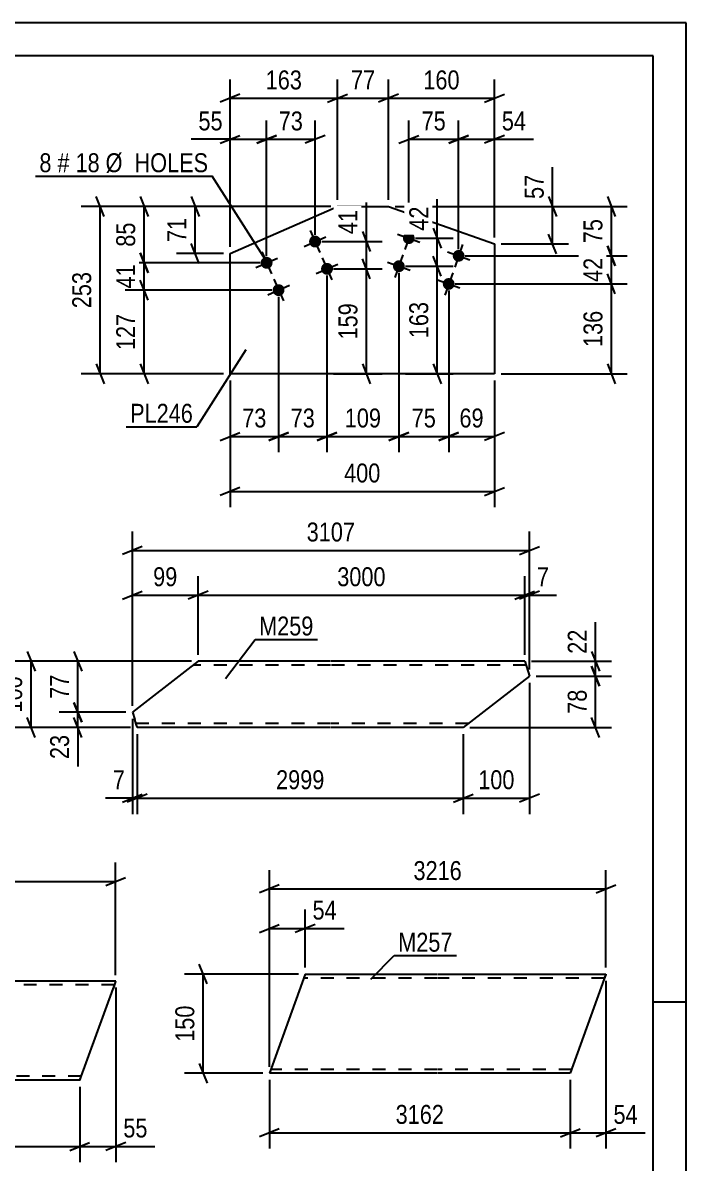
# Model space of a CAD drawing. Header units: millimetres. Extents: x 0 to 420, y 0 to 297.
# Drawn here: x 319.7 to 420, y 124.6 to 297 of the extents above; entities that cross this region are included whole.
import ezdxf

# ---------------------------------------------------------------- set-up
doc = ezdxf.new("R2010")
doc.units = ezdxf.units.MM
doc.linetypes.add('DXK_LINE_DOT2', pattern=[3.9198, 1.9599, -1.9599])
doc.styles.add('Arial Narrow', font='ARIALN.TTF', dxfattribs={"height": 0.2})

# ---------------------------------------------------------------- blocks, each defined once
blk = doc.blocks.new('Unknown-318934331-1115')
at = {"color": 5, "linetype": 'Continuous'}
for p, q in [((420, 297), (0, 297)), ((420, 0), (420, 297)), ((415, 292), (5, 292)), ((415, 5), (415, 292)), ((420, 149), (415, 149))]:
    blk.add_line(p, q, dxfattribs=at)
blk = doc.blocks.new('Part-318934331-14344 - 14343')
at = {"color": 2, "linetype": 'Continuous'}
for p, q in [((288.19, 152.18), (282.73, 137.18)), ((308.19, 152.18), (288.19, 152.18)), ((333.75, 152.18), (308.29, 152.18)), ((333.72, 152.08), (333.32, 150.98)), ((333.75, 152.18), (333.72, 152.08)), ((328.29, 137.18), (333.32, 150.98)), ((308.19, 137.18), (282.73, 137.18)), ((328.29, 137.18), (308.29, 137.18))]:
    blk.add_line(p, q, dxfattribs=at)
at = {"color": 7, "linetype": 'DXK_LINE_DOT2'}
for p, q in [((333.32, 150.98), (333.63, 151.82)), ((308.19, 151.58), (287.98, 151.58)), ((333.53, 151.58), (308.29, 151.58)), ((308.19, 137.78), (282.95, 137.78)), ((328.51, 137.78), (308.29, 137.78)), ((328.33, 137.27), (328.29, 137.18))]:
    blk.add_line(p, q, dxfattribs=at)
blk = doc.blocks.new('Part-318934331-14352 - 14351')
at = {"color": 2, "linetype": 'Continuous'}
for p, q in [((362.37, 153.23), (356.96, 138.23)), ((362.37, 153.23), (382.37, 153.23)), ((382.47, 153.23), (407.87, 153.23)), ((407.61, 152.49), (402.47, 138.23)), ((407.84, 153.14), (407.61, 152.49)), ((407.87, 153.23), (407.84, 153.14)), ((382.37, 138.23), (356.96, 138.23)), ((402.47, 138.23), (382.47, 138.23))]:
    blk.add_line(p, q, dxfattribs=at)
at = {"color": 7, "linetype": 'DXK_LINE_DOT2'}
for p, q in [((382.37, 152.63), (362.15, 152.63)), ((407.66, 152.63), (382.47, 152.63)), ((407.61, 152.49), (407.75, 152.88)), ((407.87, 153.23), (407.87, 153.23)), ((382.37, 138.83), (357.18, 138.83)), ((402.68, 138.83), (382.47, 138.83))]:
    blk.add_line(p, q, dxfattribs=at)
blk = doc.blocks.new('Part-318934331-14360 - 14359')
at = {"color": 2, "linetype": 'Continuous'}
for p, q in [((346.19, 200.5), (344.64, 199.3)), ((366.19, 200.5), (346.19, 200.5)), ((395.58, 200.5), (366.29, 200.5)), ((395.58, 200.5), (396.3, 198.26)), ((344.64, 199.3), (336.25, 192.79)), ((396.3, 198.26), (386.29, 190.5)), ((336.25, 192.79), (336.6, 191.7)), ((336.87, 190.86), (336.6, 191.7)), ((336.95, 190.6), (336.87, 190.86)), ((336.98, 190.5), (336.95, 190.6)), ((366.19, 190.5), (336.98, 190.5)), ((386.29, 190.5), (366.29, 190.5))]:
    blk.add_line(p, q, dxfattribs=at)
at = {"color": 7, "linetype": 'DXK_LINE_DOT2'}
for p, q in [((346.19, 200.5), (345.23, 199.76)), ((366.19, 199.9), (345.42, 199.9)), ((395.77, 199.9), (366.29, 199.9)), ((336.74, 191.24), (336.6, 191.7)), ((336.87, 190.86), (336.77, 191.15)), ((366.19, 191.1), (336.79, 191.1)), ((387.06, 191.1), (366.29, 191.1))]:
    blk.add_line(p, q, dxfattribs=at)
blk = doc.blocks.new('Part-318934331-9545 - 9544')
at = {"color": 2, "linetype": 'Continuous'}
for p, q in [((351.02, 262.12), (367.28, 269.25)), ((367.28, 269.25), (374.98, 269.25)), ((374.98, 269.25), (391, 263.57)), ((351.02, 243.94), (351.02, 262.12)), ((391, 263.57), (391, 243.94)), ((391, 243.94), (351.02, 243.94))]:
    blk.add_line(p, q, dxfattribs=at)
blk = doc.blocks.new('Bolt-318934331-9546 - 9544')
at = {"linetype": 'Continuous'}
for points in [[(378.9, 264.15, -1), (377.2, 264.75, -1)], [(386.44, 261.48, -1), (384.74, 262.08, -1)], [(377.39, 259.91, -1), (375.7, 260.51, -1)], [(384.93, 257.23, -1), (383.24, 257.84, -1)]]:
    blk.add_hatch(color=1, dxfattribs=at).paths.add_polyline_path(points)
at = {"color": 1, "linetype": 'Continuous'}
for p, q in [((378.65, 266.15), (377.45, 262.75)), ((376.35, 265.05), (379.74, 263.85)), ((383.89, 262.38), (387.28, 261.17)), ((386.19, 263.47), (384.99, 260.08)), ((374.85, 260.81), (378.24, 259.61)), ((377.15, 261.91), (375.94, 258.51)), ((384.69, 259.23), (383.48, 255.84)), ((382.39, 258.14), (385.78, 256.93))]:
    blk.add_line(p, q, dxfattribs=at)
blk = doc.blocks.new('Bolt-318934331-9547 - 9544')
at = {"linetype": 'Continuous'}
for points in [[(364.24, 263.11), (364.06, 263.06), (363.87, 263.04), (363.68, 263.06), (363.5, 263.12), (363.34, 263.21), (363.2, 263.34), (363.09, 263.49), (363.02, 263.66), (362.98, 263.85), (362.98, 264.04), (363.02, 264.22), (363.1, 264.39), (363.21, 264.54), (363.35, 264.67), (363.51, 264.76), (363.69, 264.82), (363.88, 264.84), (364.07, 264.82), (364.25, 264.76), (364.41, 264.66), (364.55, 264.54), (364.66, 264.38), (364.73, 264.21), (364.77, 264.03), (364.77, 263.84), (364.73, 263.65), (364.65, 263.48), (364.54, 263.33), (364.4, 263.21)], [(356.91, 259.9), (356.73, 259.84), (356.54, 259.82), (356.36, 259.85), (356.18, 259.9), (356.02, 260), (355.88, 260.13), (355.77, 260.28), (355.69, 260.45), (355.65, 260.64), (355.65, 260.82), (355.69, 261.01), (355.77, 261.18), (355.88, 261.33), (356.02, 261.46), (356.19, 261.55), (356.37, 261.61), (356.55, 261.62), (356.74, 261.6), (356.92, 261.55), (357.08, 261.45), (357.22, 261.32), (357.33, 261.17), (357.41, 261), (357.44, 260.81), (357.44, 260.63), (357.4, 260.44), (357.33, 260.27), (357.21, 260.12), (357.07, 259.99)], [(366.04, 258.99), (365.86, 258.94), (365.68, 258.92), (365.49, 258.94), (365.31, 259), (365.15, 259.09), (365.01, 259.22), (364.9, 259.37), (364.82, 259.54), (364.79, 259.73), (364.79, 259.92), (364.83, 260.1), (364.91, 260.27), (365.02, 260.42), (365.16, 260.55), (365.32, 260.64), (365.5, 260.7), (365.69, 260.72), (365.87, 260.7), (366.05, 260.64), (366.22, 260.54), (366.35, 260.42), (366.46, 260.26), (366.54, 260.09), (366.58, 259.91), (366.58, 259.72), (366.54, 259.53), (366.46, 259.36), (366.35, 259.21), (366.21, 259.09)], [(358.72, 255.78), (358.54, 255.72), (358.35, 255.7), (358.16, 255.72), (357.99, 255.78), (357.82, 255.88), (357.68, 256), (357.57, 256.16), (357.5, 256.33), (357.46, 256.51), (357.46, 256.7), (357.5, 256.89), (357.58, 257.06), (357.69, 257.21), (357.83, 257.33), (357.99, 257.43), (358.17, 257.48), (358.36, 257.5), (358.55, 257.48), (358.73, 257.42), (358.89, 257.33), (359.03, 257.2), (359.14, 257.05), (359.21, 256.88), (359.25, 256.69), (359.25, 256.5), (359.21, 256.32), (359.13, 256.15), (359.02, 256), (358.88, 255.87)]]:
    blk.add_hatch(color=1, dxfattribs=at).paths.add_polyline_path(points)
at = {"color": 1, "linetype": 'Continuous'}
for p, q in [((363.15, 265.59), (364.6, 262.29)), ((362.23, 263.21), (365.52, 264.66)), ((355.83, 262.37), (357.27, 259.08)), ((354.9, 260), (358.2, 261.45)), ((364.03, 259.09), (367.33, 260.54)), ((364.96, 261.46), (366.41, 258.17)), ((356.71, 255.88), (360, 257.33)), ((357.63, 258.25), (359.08, 254.96))]:
    blk.add_line(p, q, dxfattribs=at)
blk = doc.blocks.new('StraightDimension-318934331-15425 - 14343')
at = {"color": 7, "linetype": 'Continuous'}
for p, q in [((333.75, 151.18), (333.75, 124.78)), ((328.29, 136.18), (328.29, 124.78)), ((326.79, 126.58), (329.79, 127.78)), ((335.25, 127.78), (332.25, 126.58)), ((328.29, 127.18), (333.75, 127.18))]:
    blk.add_line(p, q, dxfattribs=at)
at = {"color": 0}
blk.add_wipeout([(339.13, 127.93), (339.13, 132.13), (334.28, 132.13), (334.28, 127.93)], dxfattribs=at)
at = {"color": 7, "linetype": 'Continuous'}
blk.add_line((333.75, 127.18), (339.66, 127.18), dxfattribs=at)
blk.add_line((333.75, 127.18), (339.66, 127.18), dxfattribs=at)
at = {"color": 3, "style": 'Arial Narrow'}
blk.add_text('55', height=2.863, dxfattribs=at).set_placement((334.88, 128.53))
blk = doc.blocks.new('StraightDimension-318934331-15398 - 14343')
at = {"color": 7, "linetype": 'Continuous'}
for p, q in [((282.73, 138.18), (282.73, 170.08)), ((333.72, 153.08), (333.72, 170.08)), ((284.23, 167.83), (281.23, 166.63)), ((282.73, 167.23), (333.72, 167.23)), ((332.22, 166.63), (335.22, 167.83))]:
    blk.add_line(p, q, dxfattribs=at)
at = {"color": 0}
blk.add_wipeout([(312.48, 167.98), (312.48, 172.18), (303.97, 172.18), (303.97, 167.98)], dxfattribs=at)
at = {"color": 3, "style": 'Arial Narrow'}
blk.add_text('3220', height=2.863, dxfattribs=at).set_placement((304.57, 168.58))
blk = doc.blocks.new('StraightDimension-318934331-15426 - 14343')
at = {"color": 7, "linetype": 'Continuous'}
for p, q in [((282.73, 136.18), (282.73, 124.78)), ((328.29, 136.18), (328.29, 124.78)), ((284.23, 127.78), (281.23, 126.58)), ((326.79, 126.58), (329.79, 127.78)), ((282.73, 127.18), (328.29, 127.18))]:
    blk.add_line(p, q, dxfattribs=at)
at = {"color": 0}
blk.add_wipeout([(309.77, 127.93), (309.77, 132.13), (301.26, 132.13), (301.26, 127.93)], dxfattribs=at)
at = {"color": 3, "style": 'Arial Narrow'}
blk.add_text('3166', height=2.863, dxfattribs=at).set_placement((301.86, 128.53))
blk = doc.blocks.new('StraightDimension-318934331-15556 - 14351')
at = {"color": 7, "linetype": 'Continuous'}
for p, q in [((347.56, 151.73), (346.36, 154.73)), ((361.37, 153.23), (344.11, 153.23)), ((346.96, 138.23), (346.96, 153.23)), ((346.36, 139.73), (347.56, 136.73)), ((355.96, 138.23), (344.11, 138.23))]:
    blk.add_line(p, q, dxfattribs=at)
at = {"color": 0}
blk.add_wipeout([(346.21, 149.08), (342.01, 149.08), (342.01, 142.39), (346.21, 142.39)], dxfattribs=at)
at = {"color": 3, "style": 'Arial Narrow'}
blk.add_text('150', height=2.863, rotation=90.0002, dxfattribs=at).set_placement((345.61, 142.99))
blk = doc.blocks.new('StraightDimension-318934331-15516 - 14351')
at = {"color": 7, "linetype": 'Continuous'}
for p, q in [((356.96, 139.23), (356.96, 168.94)), ((407.87, 154.23), (407.87, 168.94)), ((358.46, 166.69), (355.46, 165.49)), ((356.96, 166.09), (407.87, 166.09)), ((406.37, 165.49), (409.37, 166.69))]:
    blk.add_line(p, q, dxfattribs=at)
at = {"color": 0}
blk.add_wipeout([(386.67, 166.84), (386.67, 171.04), (378.16, 171.04), (378.16, 166.84)], dxfattribs=at)
at = {"color": 3, "style": 'Arial Narrow'}
blk.add_text('3216', height=2.863, dxfattribs=at).set_placement((378.76, 167.44))
blk = doc.blocks.new('StraightDimension-318934331-15527 - 14351')
at = {"color": 7, "linetype": 'Continuous'}
for p, q in [((407.87, 152.23), (407.87, 126.84)), ((402.47, 137.23), (402.47, 126.84)), ((400.97, 128.64), (403.97, 129.84)), ((409.37, 129.84), (406.37, 128.64)), ((402.47, 129.24), (407.87, 129.24))]:
    blk.add_line(p, q, dxfattribs=at)
at = {"color": 0}
blk.add_wipeout([(413.25, 129.99), (413.25, 134.19), (408.4, 134.19), (408.4, 129.99)], dxfattribs=at)
at = {"color": 7, "linetype": 'Continuous'}
blk.add_line((407.87, 129.24), (413.78, 129.24), dxfattribs=at)
blk.add_line((407.87, 129.24), (413.78, 129.24), dxfattribs=at)
at = {"color": 3, "style": 'Arial Narrow'}
blk.add_text('54', height=2.863, dxfattribs=at).set_placement((409, 130.59))
blk = doc.blocks.new('StraightDimension-318934331-15503 - 14351')
at = {"color": 7, "linetype": 'Continuous'}
for p, q in [((356.96, 139.23), (356.96, 162.97)), ((362.37, 154.23), (362.37, 162.97)), ((355.46, 159.52), (358.46, 160.72)), ((363.87, 160.72), (360.87, 159.52)), ((356.96, 160.12), (362.37, 160.12))]:
    blk.add_line(p, q, dxfattribs=at)
at = {"color": 0}
blk.add_wipeout([(367.75, 160.87), (367.75, 165.07), (362.89, 165.07), (362.89, 160.87)], dxfattribs=at)
at = {"color": 7, "linetype": 'Continuous'}
blk.add_line((362.37, 160.12), (368.27, 160.12), dxfattribs=at)
blk.add_line((362.37, 160.12), (368.27, 160.12), dxfattribs=at)
at = {"color": 3, "style": 'Arial Narrow'}
blk.add_text('54', height=2.863, dxfattribs=at).set_placement((363.49, 161.47))
blk = doc.blocks.new('StraightDimension-318934331-15528 - 14351')
at = {"color": 7, "linetype": 'Continuous'}
for p, q in [((356.96, 137.23), (356.96, 126.84)), ((402.47, 137.23), (402.47, 126.84)), ((358.46, 129.84), (355.46, 128.64)), ((400.97, 128.64), (403.97, 129.84)), ((356.96, 129.24), (402.47, 129.24))]:
    blk.add_line(p, q, dxfattribs=at)
at = {"color": 0}
blk.add_wipeout([(383.97, 129.99), (383.97, 134.19), (375.46, 134.19), (375.46, 129.99)], dxfattribs=at)
at = {"color": 3, "style": 'Arial Narrow'}
blk.add_text('3162', height=2.863, dxfattribs=at).set_placement((376.06, 130.59))
blk = doc.blocks.new('StraightDimension-318934331-15211 - 14359')
at = {"color": 7, "linetype": 'Continuous'}
for p, q in [((405.7, 202), (406.9, 199)), ((396.58, 200.5), (408.7, 200.5)), ((406.3, 198.26), (406.3, 200.5)), ((397.3, 198.26), (408.7, 198.26)), ((406.9, 196.76), (405.7, 199.76))]:
    blk.add_line(p, q, dxfattribs=at)
at = {"color": 0}
blk.add_wipeout([(405.55, 205.89), (401.35, 205.89), (401.35, 201.03), (405.55, 201.03)], dxfattribs=at)
at = {"color": 7, "linetype": 'Continuous'}
blk.add_line((406.3, 200.5), (406.3, 206.41), dxfattribs=at)
blk.add_line((406.3, 200.5), (406.3, 206.41), dxfattribs=at)
at = {"color": 3, "style": 'Arial Narrow'}
blk.add_text('22', height=2.863, rotation=90.0002, dxfattribs=at).set_placement((404.95, 201.63))
blk = doc.blocks.new('StraightDimension-318934331-15163 - 14359')
at = {"color": 7, "linetype": 'Continuous'}
for p, q in [((327.42, 194.29), (328.62, 191.29)), ((335.25, 192.79), (325.17, 192.79)), ((328.62, 189), (327.42, 192)), ((328.02, 190.5), (328.02, 192.79)), ((335.98, 190.5), (325.17, 190.5))]:
    blk.add_line(p, q, dxfattribs=at)
at = {"color": 0}
blk.add_wipeout([(327.27, 189.98), (323.07, 189.98), (323.07, 185.12), (327.27, 185.12)], dxfattribs=at)
at = {"color": 7, "linetype": 'Continuous'}
blk.add_line((328.02, 190.5), (328.02, 184.6), dxfattribs=at)
blk.add_line((328.02, 190.5), (328.02, 184.6), dxfattribs=at)
at = {"color": 3, "style": 'Arial Narrow'}
blk.add_text('23', height=2.863, rotation=90.0002, dxfattribs=at).set_placement((326.67, 185.72))
blk = doc.blocks.new('StraightDimension-318934331-15125 - 14359')
at = {"color": 7, "linetype": 'Continuous'}
for p, q in [((320.33, 202), (321.53, 199)), ((345.19, 200.5), (318.08, 200.5)), ((320.93, 190.5), (320.93, 200.5)), ((321.53, 189), (320.33, 192)), ((335.98, 190.5), (318.08, 190.5))]:
    blk.add_line(p, q, dxfattribs=at)
at = {"color": 0}
blk.add_wipeout([(320.18, 198.85), (315.98, 198.85), (315.98, 192.16), (320.18, 192.16)], dxfattribs=at)
at = {"color": 3, "style": 'Arial Narrow'}
blk.add_text('100', height=2.863, rotation=90.0002, dxfattribs=at).set_placement((319.58, 192.76))
blk = doc.blocks.new('StraightDimension-318934331-15162 - 14359')
at = {"color": 7, "linetype": 'Continuous'}
for p, q in [((327.42, 202), (328.62, 199)), ((345.19, 200.5), (325.17, 200.5)), ((328.02, 192.79), (328.02, 200.5)), ((328.62, 191.29), (327.42, 194.29)), ((335.25, 192.79), (325.17, 192.79))]:
    blk.add_line(p, q, dxfattribs=at)
at = {"color": 0}
blk.add_wipeout([(327.27, 199.08), (323.07, 199.08), (323.07, 194.22), (327.27, 194.22)], dxfattribs=at)
at = {"color": 3, "style": 'Arial Narrow'}
blk.add_text('77', height=2.863, rotation=90.0002, dxfattribs=at).set_placement((326.67, 194.82))
blk = doc.blocks.new('StraightDimension-318934331-15212 - 14359')
at = {"color": 7, "linetype": 'Continuous'}
for p, q in [((397.3, 198.26), (408.7, 198.26)), ((405.7, 199.76), (406.9, 196.76)), ((406.3, 190.5), (406.3, 198.26)), ((406.9, 189), (405.7, 192)), ((387.29, 190.5), (408.7, 190.5))]:
    blk.add_line(p, q, dxfattribs=at)
at = {"color": 0}
blk.add_wipeout([(405.55, 196.81), (401.35, 196.81), (401.35, 191.96), (405.55, 191.96)], dxfattribs=at)
at = {"color": 3, "style": 'Arial Narrow'}
blk.add_text('78', height=2.863, rotation=90.0002, dxfattribs=at).set_placement((404.95, 192.56))
blk = doc.blocks.new('StraightDimension-318934331-15256 - 14359')
at = {"color": 7, "linetype": 'Continuous'}
for p, q in [((395.58, 201.5), (395.58, 213.35)), ((396.3, 199.26), (396.3, 213.35)), ((394.08, 209.9), (397.08, 211.1)), ((397.8, 211.1), (394.8, 209.9)), ((395.58, 210.5), (396.3, 210.5))]:
    blk.add_line(p, q, dxfattribs=at)
at = {"color": 0}
blk.add_wipeout([(399.85, 211.25), (399.85, 215.45), (396.82, 215.45), (396.82, 211.25)], dxfattribs=at)
at = {"color": 7, "linetype": 'Continuous'}
blk.add_line((396.3, 210.5), (400.37, 210.5), dxfattribs=at)
blk.add_line((396.3, 210.5), (400.37, 210.5), dxfattribs=at)
at = {"color": 3, "style": 'Arial Narrow'}
blk.add_text('7', height=2.86, dxfattribs=at).set_placement((397.42, 211.85))
blk = doc.blocks.new('StraightDimension-318934331-15257 - 14359')
at = {"color": 7, "linetype": 'Continuous'}
for p, q in [((346.19, 201.5), (346.19, 213.35)), ((395.58, 201.5), (395.58, 213.35)), ((347.69, 211.1), (344.69, 209.9)), ((346.19, 210.5), (395.58, 210.5)), ((394.08, 209.9), (397.08, 211.1))]:
    blk.add_line(p, q, dxfattribs=at)
at = {"color": 0}
blk.add_wipeout([(375.14, 211.25), (375.14, 215.45), (366.63, 215.45), (366.63, 211.25)], dxfattribs=at)
at = {"color": 3, "style": 'Arial Narrow'}
blk.add_text('3000', height=2.863, dxfattribs=at).set_placement((367.23, 211.85))
blk = doc.blocks.new('StraightDimension-318934331-15258 - 14359')
at = {"color": 7, "linetype": 'Continuous'}
for p, q in [((336.25, 193.79), (336.25, 213.35)), ((346.19, 201.5), (346.19, 213.35)), ((334.75, 209.9), (337.75, 211.1)), ((336.25, 210.5), (346.19, 210.5)), ((347.69, 211.1), (344.69, 209.9))]:
    blk.add_line(p, q, dxfattribs=at)
at = {"color": 0}
blk.add_wipeout([(343.65, 211.25), (343.65, 215.45), (338.79, 215.45), (338.79, 211.25)], dxfattribs=at)
at = {"color": 3, "style": 'Arial Narrow'}
blk.add_text('99', height=2.863, dxfattribs=at).set_placement((339.39, 211.85))
blk = doc.blocks.new('StraightDimension-318934331-15319 - 14359')
at = {"color": 7, "linetype": 'Continuous'}
for p, q in [((336.25, 193.79), (336.25, 220.11)), ((396.3, 199.26), (396.3, 220.11)), ((337.75, 217.86), (334.75, 216.66)), ((336.25, 217.26), (396.3, 217.26)), ((394.8, 216.66), (397.8, 217.86))]:
    blk.add_line(p, q, dxfattribs=at)
at = {"color": 0}
blk.add_wipeout([(370.53, 218.01), (370.53, 222.21), (362.01, 222.21), (362.01, 218.01)], dxfattribs=at)
at = {"color": 3, "style": 'Arial Narrow'}
blk.add_text('3107', height=2.863, dxfattribs=at).set_placement((362.61, 218.61))
blk = doc.blocks.new('StraightDimension-318934331-15334 - 14359')
at = {"color": 7, "linetype": 'Continuous'}
for p, q in [((396.3, 197.26), (396.3, 177.42)), ((386.29, 189.5), (386.29, 177.42)), ((384.79, 179.22), (387.79, 180.42)), ((386.29, 179.82), (396.3, 179.82)), ((397.8, 180.42), (394.8, 179.22))]:
    blk.add_line(p, q, dxfattribs=at)
at = {"color": 0}
blk.add_wipeout([(394.64, 180.57), (394.64, 184.77), (387.95, 184.77), (387.95, 180.57)], dxfattribs=at)
at = {"color": 3, "style": 'Arial Narrow'}
blk.add_text('100', height=2.863, dxfattribs=at).set_placement((388.55, 181.17))
blk = doc.blocks.new('StraightDimension-318934331-15335 - 14359')
at = {"color": 7, "linetype": 'Continuous'}
for p, q in [((336.98, 189.5), (336.98, 177.42)), ((386.29, 189.5), (386.29, 177.42)), ((338.48, 180.42), (335.48, 179.22)), ((336.98, 179.82), (386.29, 179.82)), ((384.79, 179.22), (387.79, 180.42))]:
    blk.add_line(p, q, dxfattribs=at)
at = {"color": 0}
blk.add_wipeout([(365.89, 180.57), (365.89, 184.77), (357.38, 184.77), (357.38, 180.57)], dxfattribs=at)
at = {"color": 3, "style": 'Arial Narrow'}
blk.add_text('2999', height=2.863, dxfattribs=at).set_placement((357.98, 181.17))
blk = doc.blocks.new('StraightDimension-318934331-15336 - 14359')
at = {"color": 7, "linetype": 'Continuous'}
for p, q in [((336.25, 191.79), (336.25, 177.42)), ((336.98, 189.5), (336.98, 177.42)), ((334.75, 179.22), (337.75, 180.42)), ((338.48, 180.42), (335.48, 179.22)), ((336.25, 179.82), (336.98, 179.82))]:
    blk.add_line(p, q, dxfattribs=at)
at = {"color": 0}
blk.add_wipeout([(335.72, 180.57), (335.72, 184.77), (332.69, 184.77), (332.69, 180.57)], dxfattribs=at)
at = {"color": 7, "linetype": 'Continuous'}
blk.add_line((336.25, 179.82), (332.17, 179.82), dxfattribs=at)
blk.add_line((336.25, 179.82), (332.17, 179.82), dxfattribs=at)
at = {"color": 3, "style": 'Arial Narrow'}
blk.add_text('7', height=2.86, dxfattribs=at).set_placement((333.29, 181.17))
blk = doc.blocks.new('StraightDimension-318934331-9868 - 9544')
at = {"color": 7, "linetype": 'Continuous'}
for p, q in [((351.02, 263.12), (351.02, 288.44)), ((367.28, 270.25), (367.28, 288.44)), ((352.52, 286.19), (349.52, 284.99)), ((365.78, 284.99), (368.78, 286.19)), ((351.02, 285.59), (367.28, 285.59))]:
    blk.add_line(p, q, dxfattribs=at)
at = {"color": 0}
blk.add_wipeout([(362.49, 286.34), (362.49, 290.54), (355.81, 290.54), (355.81, 286.34)], dxfattribs=at)
at = {"color": 3, "style": 'Arial Narrow'}
blk.add_text('163', height=2.863, dxfattribs=at).set_placement((356.41, 286.94))
blk = doc.blocks.new('StraightDimension-318934331-9878 - 9544')
at = {"color": 7, "linetype": 'Continuous'}
for p, q in [((399.2, 270.75), (400.4, 267.75)), ((375.98, 269.25), (402.2, 269.25)), ((399.8, 263.57), (399.8, 269.25)), ((400.4, 262.07), (399.2, 265.07)), ((392, 263.57), (402.2, 263.57))]:
    blk.add_line(p, q, dxfattribs=at)
at = {"color": 0}
blk.add_wipeout([(399.05, 274.64), (394.85, 274.64), (394.85, 269.78), (399.05, 269.78)], dxfattribs=at)
at = {"color": 7, "linetype": 'Continuous'}
blk.add_line((399.8, 269.25), (399.8, 275.16), dxfattribs=at)
blk.add_line((399.8, 269.25), (399.8, 275.16), dxfattribs=at)
at = {"color": 3, "style": 'Arial Narrow'}
blk.add_text('57', height=2.863, rotation=90.0002, dxfattribs=at).set_placement((398.45, 270.38))
blk = doc.blocks.new('StraightDimension-318934331-9866 - 9544')
at = {"color": 7, "linetype": 'Continuous'}
for p, q in [((374.98, 270.25), (374.98, 288.44)), ((391, 264.57), (391, 288.44)), ((376.48, 286.19), (373.48, 284.99)), ((389.5, 284.99), (392.5, 286.19)), ((374.98, 285.59), (391, 285.59))]:
    blk.add_line(p, q, dxfattribs=at)
at = {"color": 0}
blk.add_wipeout([(386.33, 286.34), (386.33, 290.54), (379.65, 290.54), (379.65, 286.34)], dxfattribs=at)
at = {"color": 3, "style": 'Arial Narrow'}
blk.add_text('160', height=2.863, dxfattribs=at).set_placement((380.25, 286.94))
blk = doc.blocks.new('StraightDimension-318934331-9867 - 9544')
at = {"color": 7, "linetype": 'Continuous'}
for p, q in [((367.28, 270.25), (367.28, 288.44)), ((374.98, 270.25), (374.98, 288.44)), ((365.78, 284.99), (368.78, 286.19)), ((376.48, 286.19), (373.48, 284.99)), ((367.28, 285.59), (374.98, 285.59))]:
    blk.add_line(p, q, dxfattribs=at)
at = {"color": 0}
blk.add_wipeout([(373.56, 286.34), (373.56, 290.54), (368.7, 290.54), (368.7, 286.34)], dxfattribs=at)
at = {"color": 3, "style": 'Arial Narrow'}
blk.add_text('77', height=2.863, dxfattribs=at).set_placement((369.3, 286.94))
blk = doc.blocks.new('StraightDimension-318934331-13607 - 9544')
at = {"color": 7, "linetype": 'Continuous'}
for p, q in [((337.42, 270.75), (338.62, 267.75)), ((366.28, 269.25), (335.17, 269.25)), ((338.02, 260.72), (338.02, 269.25)), ((338.62, 259.22), (337.42, 262.22)), ((355.55, 260.72), (335.17, 260.72))]:
    blk.add_line(p, q, dxfattribs=at)
at = {"color": 0}
blk.add_wipeout([(337.27, 267.42), (333.07, 267.42), (333.07, 262.56), (337.27, 262.56)], dxfattribs=at)
at = {"color": 3, "style": 'Arial Narrow'}
blk.add_text('85', height=2.863, rotation=90.0002, dxfattribs=at).set_placement((336.67, 263.16))
blk = doc.blocks.new('StraightDimension-318934331-9874 - 9544')
at = {"color": 7, "linetype": 'Continuous'}
for p, q in [((351.02, 242.94), (351.02, 223.78)), ((391, 242.94), (391, 223.78)), ((352.52, 226.78), (349.52, 225.58)), ((351.02, 226.18), (391, 226.18)), ((389.5, 225.58), (392.5, 226.78))]:
    blk.add_line(p, q, dxfattribs=at)
at = {"color": 0}
blk.add_wipeout([(374.35, 226.93), (374.35, 231.13), (367.67, 231.13), (367.67, 226.93)], dxfattribs=at)
at = {"color": 3, "style": 'Arial Narrow'}
blk.add_text('400', height=2.863, dxfattribs=at).set_placement((368.27, 227.53))
blk = doc.blocks.new('StraightDimension-318934331-9882 - 9544')
at = {"color": 7, "linetype": 'Continuous'}
for p, q in [((345.16, 270.75), (346.36, 267.75)), ((366.28, 269.25), (342.91, 269.25)), ((345.76, 262.12), (345.76, 269.25)), ((350.02, 262.12), (342.91, 262.12)), ((346.36, 260.62), (345.16, 263.62))]:
    blk.add_line(p, q, dxfattribs=at)
at = {"color": 0}
blk.add_wipeout([(345.01, 268.12), (340.81, 268.12), (340.81, 263.26), (345.01, 263.26)], dxfattribs=at)
at = {"color": 3, "style": 'Arial Narrow'}
blk.add_text('71', height=2.863, rotation=90.0002, dxfattribs=at).set_placement((344.41, 263.86))
blk = doc.blocks.new('StraightDimension-318934331-13631 - 9544')
at = {"color": 7, "linetype": 'Continuous'}
for p, q in [((378.05, 265.45), (378.05, 282.24)), ((385.59, 262.78), (385.59, 282.24)), ((376.55, 278.79), (379.55, 279.99)), ((378.05, 279.39), (385.59, 279.39)), ((387.09, 279.99), (384.09, 278.79))]:
    blk.add_line(p, q, dxfattribs=at)
at = {"color": 0}
blk.add_wipeout([(384.25, 280.14), (384.25, 284.34), (379.39, 284.34), (379.39, 280.14)], dxfattribs=at)
at = {"color": 3, "style": 'Arial Narrow'}
blk.add_text('75', height=2.863, dxfattribs=at).set_placement((379.99, 280.74))
blk = doc.blocks.new('StraightDimension-318934331-9962 - 9544')
at = {"color": 7, "linetype": 'Continuous'}
for p, q in [((331.97, 267.75), (330.77, 270.75)), ((366.28, 269.25), (328.52, 269.25)), ((331.37, 243.94), (331.37, 269.25)), ((330.77, 245.44), (331.97, 242.44)), ((350.02, 243.94), (328.52, 243.94))]:
    blk.add_line(p, q, dxfattribs=at)
at = {"color": 0}
blk.add_wipeout([(330.62, 259.94), (326.42, 259.94), (326.42, 253.26), (330.62, 253.26)], dxfattribs=at)
at = {"color": 3, "style": 'Arial Narrow'}
blk.add_text('253', height=2.863, rotation=90.0002, dxfattribs=at).set_placement((330.02, 253.86))
blk = doc.blocks.new('StraightDimension-318934331-13547 - 9544')
at = {"color": 7, "linetype": 'Continuous'}
for p, q in [((384.08, 256.54), (384.08, 232.09)), ((391, 242.94), (391, 232.09)), ((382.58, 233.89), (385.58, 235.09)), ((384.08, 234.49), (391, 234.49)), ((392.5, 235.09), (389.5, 233.89))]:
    blk.add_line(p, q, dxfattribs=at)
at = {"color": 0}
blk.add_wipeout([(389.97, 235.24), (389.97, 239.44), (385.11, 239.44), (385.11, 235.24)], dxfattribs=at)
at = {"color": 3, "style": 'Arial Narrow'}
blk.add_text('69', height=2.863, dxfattribs=at).set_placement((385.71, 235.84))
blk = doc.blocks.new('StraightDimension-318934331-13548 - 9544')
at = {"color": 7, "linetype": 'Continuous'}
for p, q in [((376.54, 259.21), (376.54, 232.09)), ((384.08, 256.54), (384.08, 232.09)), ((375.04, 233.89), (378.04, 235.09)), ((376.54, 234.49), (384.08, 234.49)), ((385.58, 235.09), (382.58, 233.89))]:
    blk.add_line(p, q, dxfattribs=at)
at = {"color": 0}
blk.add_wipeout([(382.74, 235.24), (382.74, 239.44), (377.89, 239.44), (377.89, 235.24)], dxfattribs=at)
at = {"color": 3, "style": 'Arial Narrow'}
blk.add_text('75', height=2.863, dxfattribs=at).set_placement((378.49, 235.84))
blk = doc.blocks.new('StraightDimension-318934331-13549 - 9544')
at = {"color": 7, "linetype": 'Continuous'}
for p, q in [((365.68, 258.82), (365.68, 232.09)), ((376.54, 259.21), (376.54, 232.09)), ((364.18, 233.89), (367.18, 235.09)), ((365.68, 234.49), (376.54, 234.49)), ((378.04, 235.09), (375.04, 233.89))]:
    blk.add_line(p, q, dxfattribs=at)
at = {"color": 0}
blk.add_wipeout([(374.46, 235.24), (374.46, 239.44), (367.77, 239.44), (367.77, 235.24)], dxfattribs=at)
at = {"color": 3, "style": 'Arial Narrow'}
blk.add_text('109', height=2.863, dxfattribs=at).set_placement((368.37, 235.84))
blk = doc.blocks.new('StraightDimension-318934331-13550 - 9544')
at = {"color": 7, "linetype": 'Continuous'}
for p, q in [((365.68, 258.82), (365.68, 232.09)), ((358.36, 255.6), (358.36, 232.09)), ((356.86, 233.89), (359.86, 235.09)), ((358.36, 234.49), (365.68, 234.49)), ((367.18, 235.09), (364.18, 233.89))]:
    blk.add_line(p, q, dxfattribs=at)
at = {"color": 0}
blk.add_wipeout([(364.45, 235.24), (364.45, 239.44), (359.59, 239.44), (359.59, 235.24)], dxfattribs=at)
at = {"color": 3, "style": 'Arial Narrow'}
blk.add_text('73', height=2.863, dxfattribs=at).set_placement((360.19, 235.84))
blk = doc.blocks.new('StraightDimension-318934331-13551 - 9544')
at = {"color": 7, "linetype": 'Continuous'}
for p, q in [((358.36, 255.6), (358.36, 232.09)), ((351.02, 242.94), (351.02, 232.09)), ((349.52, 233.89), (352.52, 235.09)), ((351.02, 234.49), (358.36, 234.49)), ((359.86, 235.09), (356.86, 233.89))]:
    blk.add_line(p, q, dxfattribs=at)
at = {"color": 0}
blk.add_wipeout([(357.12, 235.24), (357.12, 239.44), (352.26, 239.44), (352.26, 235.24)], dxfattribs=at)
at = {"color": 3, "style": 'Arial Narrow'}
blk.add_text('73', height=2.863, dxfattribs=at).set_placement((352.86, 235.84))
blk = doc.blocks.new('StraightDimension-318934331-13584 - 9544')
at = {"color": 7, "linetype": 'Continuous'}
for p, q in [((408.08, 270.75), (409.28, 267.75)), ((375.98, 269.25), (411.08, 269.25)), ((408.68, 261.78), (408.68, 269.25)), ((409.28, 260.28), (408.08, 263.28)), ((386.59, 261.78), (411.08, 261.78))]:
    blk.add_line(p, q, dxfattribs=at)
at = {"color": 0}
blk.add_wipeout([(407.93, 267.94), (403.73, 267.94), (403.73, 263.09), (407.93, 263.09)], dxfattribs=at)
at = {"color": 3, "style": 'Arial Narrow'}
blk.add_text('75', height=2.863, rotation=90.0002, dxfattribs=at).set_placement((407.33, 263.69))
blk = doc.blocks.new('StraightDimension-318934331-13585 - 9544')
at = {"color": 7, "linetype": 'Continuous'}
for p, q in [((408.08, 263.28), (409.28, 260.28)), ((386.59, 261.78), (411.08, 261.78)), ((408.68, 257.54), (408.68, 261.78)), ((409.28, 256.04), (408.08, 259.04)), ((385.08, 257.54), (411.08, 257.54))]:
    blk.add_line(p, q, dxfattribs=at)
at = {"color": 0}
blk.add_wipeout([(407.93, 262.08), (403.73, 262.08), (403.73, 257.23), (407.93, 257.23)], dxfattribs=at)
at = {"color": 3, "style": 'Arial Narrow'}
blk.add_text('42', height=2.863, rotation=90.0002, dxfattribs=at).set_placement((407.33, 257.83))
blk = doc.blocks.new('StraightDimension-318934331-13586 - 9544')
at = {"color": 7, "linetype": 'Continuous'}
for p, q in [((409.28, 256.04), (408.08, 259.04)), ((385.08, 257.54), (411.08, 257.54)), ((408.68, 243.94), (408.68, 257.54)), ((408.08, 245.44), (409.28, 242.44)), ((392, 243.94), (411.08, 243.94))]:
    blk.add_line(p, q, dxfattribs=at)
at = {"color": 0}
blk.add_wipeout([(407.93, 254.08), (403.73, 254.08), (403.73, 247.4), (407.93, 247.4)], dxfattribs=at)
at = {"color": 3, "style": 'Arial Narrow'}
blk.add_text('136', height=2.863, rotation=90.0002, dxfattribs=at).set_placement((407.33, 248))
blk = doc.blocks.new('StraightDimension-318934331-13608 - 9544')
at = {"color": 7, "linetype": 'Continuous'}
for p, q in [((337.42, 262.22), (338.62, 259.22)), ((355.55, 260.72), (335.17, 260.72)), ((338.02, 256.6), (338.02, 260.72)), ((338.62, 255.1), (337.42, 258.1)), ((357.36, 256.6), (335.17, 256.6))]:
    blk.add_line(p, q, dxfattribs=at)
at = {"color": 0}
blk.add_wipeout([(337.27, 261.09), (333.07, 261.09), (333.07, 256.24), (337.27, 256.24)], dxfattribs=at)
at = {"color": 3, "style": 'Arial Narrow'}
blk.add_text('41', height=2.863, rotation=90.0002, dxfattribs=at).set_placement((336.67, 256.84))
blk = doc.blocks.new('StraightDimension-318934331-13609 - 9544')
at = {"color": 7, "linetype": 'Continuous'}
for p, q in [((338.62, 255.1), (337.42, 258.1)), ((357.36, 256.6), (335.17, 256.6)), ((338.02, 243.94), (338.02, 256.6)), ((337.42, 245.44), (338.62, 242.44)), ((350.02, 243.94), (335.17, 243.94))]:
    blk.add_line(p, q, dxfattribs=at)
at = {"color": 0}
blk.add_wipeout([(337.27, 253.61), (333.07, 253.61), (333.07, 246.93), (337.27, 246.93)], dxfattribs=at)
at = {"color": 3, "style": 'Arial Narrow'}
blk.add_text('127', height=2.863, rotation=90.0002, dxfattribs=at).set_placement((336.67, 247.53))
blk = doc.blocks.new('StraightDimension-318934331-13630 - 9544')
at = {"color": 7, "linetype": 'Continuous'}
for p, q in [((385.59, 262.78), (385.59, 282.24)), ((391, 264.57), (391, 282.24)), ((384.09, 278.79), (387.09, 279.99)), ((385.59, 279.39), (391, 279.39)), ((392.5, 279.99), (389.5, 278.79))]:
    blk.add_line(p, q, dxfattribs=at)
at = {"color": 0}
blk.add_wipeout([(396.38, 280.14), (396.38, 284.34), (391.52, 284.34), (391.52, 280.14)], dxfattribs=at)
at = {"color": 7, "linetype": 'Continuous'}
blk.add_line((391, 279.39), (396.91, 279.39), dxfattribs=at)
blk.add_line((391, 279.39), (396.91, 279.39), dxfattribs=at)
at = {"color": 3, "style": 'Arial Narrow'}
blk.add_text('54', height=2.863, dxfattribs=at).set_placement((392.12, 280.74))
blk = doc.blocks.new('StraightDimension-318934331-13633 - 9544')
at = {"color": 7, "linetype": 'Continuous'}
for p, q in [((356.55, 261.72), (356.55, 282.24)), ((363.88, 264.94), (363.88, 282.24)), ((355.05, 278.79), (358.05, 279.99)), ((356.55, 279.39), (363.88, 279.39)), ((365.38, 279.99), (362.38, 278.79))]:
    blk.add_line(p, q, dxfattribs=at)
at = {"color": 0}
blk.add_wipeout([(362.64, 280.14), (362.64, 284.34), (357.78, 284.34), (357.78, 280.14)], dxfattribs=at)
at = {"color": 3, "style": 'Arial Narrow'}
blk.add_text('73', height=2.863, dxfattribs=at).set_placement((358.38, 280.74))
blk = doc.blocks.new('StraightDimension-318934331-13634 - 9544')
at = {"color": 7, "linetype": 'Continuous'}
for p, q in [((351.02, 263.12), (351.02, 282.24)), ((356.55, 261.72), (356.55, 282.24)), ((349.52, 278.79), (352.52, 279.99)), ((351.02, 279.39), (356.55, 279.39)), ((358.05, 279.99), (355.05, 278.79))]:
    blk.add_line(p, q, dxfattribs=at)
at = {"color": 0}
blk.add_wipeout([(350.5, 280.14), (350.5, 284.34), (345.64, 284.34), (345.64, 280.14)], dxfattribs=at)
at = {"color": 7, "linetype": 'Continuous'}
blk.add_line((351.02, 279.39), (345.12, 279.39), dxfattribs=at)
blk.add_line((351.02, 279.39), (345.12, 279.39), dxfattribs=at)
at = {"color": 3, "style": 'Arial Narrow'}
blk.add_text('55', height=2.863, dxfattribs=at).set_placement((346.24, 280.74))
blk = doc.blocks.new('StraightDimension-318934331-13682 - 9544')
at = {"color": 7, "linetype": 'Continuous'}
for p, q in [((371.03, 265.44), (372.23, 262.44)), ((364.88, 263.94), (374.03, 263.94)), ((371.63, 259.82), (371.63, 263.94)), ((372.23, 258.32), (371.03, 261.32)), ((366.68, 259.82), (374.03, 259.82))]:
    blk.add_line(p, q, dxfattribs=at)
at = {"color": 0}
blk.add_wipeout([(370.88, 269.32), (366.68, 269.32), (366.68, 264.46), (370.88, 264.46)], dxfattribs=at)
at = {"color": 7, "linetype": 'Continuous'}
blk.add_line((371.63, 263.94), (371.63, 269.84), dxfattribs=at)
blk.add_line((371.63, 263.94), (371.63, 269.84), dxfattribs=at)
at = {"color": 3, "style": 'Arial Narrow'}
blk.add_text('41', height=2.863, rotation=90.0002, dxfattribs=at).set_placement((370.28, 265.06))
blk = doc.blocks.new('StraightDimension-318934331-13683 - 9544')
at = {"color": 7, "linetype": 'Continuous'}
for p, q in [((372.23, 258.32), (371.03, 261.32)), ((366.68, 259.82), (374.03, 259.82)), ((371.63, 243.94), (371.63, 259.82)), ((371.03, 245.44), (372.23, 242.44)), ((366.68, 243.94), (374.03, 243.94))]:
    blk.add_line(p, q, dxfattribs=at)
at = {"color": 0}
blk.add_wipeout([(370.88, 255.22), (366.68, 255.22), (366.68, 248.54), (370.88, 248.54)], dxfattribs=at)
at = {"color": 3, "style": 'Arial Narrow'}
blk.add_text('159', height=2.863, rotation=90.0002, dxfattribs=at).set_placement((370.28, 249.14))
blk = doc.blocks.new('StraightDimension-318934331-13706 - 9544')
at = {"color": 7, "linetype": 'Continuous'}
for p, q in [((381.74, 265.95), (382.94, 262.95)), ((379.05, 264.45), (384.74, 264.45)), ((382.34, 260.21), (382.34, 264.45)), ((382.94, 258.71), (381.74, 261.71)), ((377.54, 260.21), (384.74, 260.21))]:
    blk.add_line(p, q, dxfattribs=at)
at = {"color": 0}
blk.add_wipeout([(381.59, 269.83), (377.39, 269.83), (377.39, 264.98), (381.59, 264.98)], dxfattribs=at)
at = {"color": 7, "linetype": 'Continuous'}
blk.add_line((382.34, 264.45), (382.34, 270.36), dxfattribs=at)
blk.add_line((382.34, 264.45), (382.34, 270.36), dxfattribs=at)
at = {"color": 3, "style": 'Arial Narrow'}
blk.add_text('42', height=2.863, rotation=90.0002, dxfattribs=at).set_placement((380.99, 265.58))
blk = doc.blocks.new('StraightDimension-318934331-13707 - 9544')
at = {"color": 7, "linetype": 'Continuous'}
for p, q in [((382.94, 258.71), (381.74, 261.71)), ((377.54, 260.21), (384.74, 260.21)), ((382.34, 243.94), (382.34, 260.21)), ((381.74, 245.44), (382.94, 242.44)), ((377.54, 243.94), (384.74, 243.94))]:
    blk.add_line(p, q, dxfattribs=at)
at = {"color": 0}
blk.add_wipeout([(381.59, 255.42), (377.39, 255.42), (377.39, 248.73), (381.59, 248.73)], dxfattribs=at)
at = {"color": 3, "style": 'Arial Narrow'}
blk.add_text('163', height=2.863, rotation=90.0002, dxfattribs=at).set_placement((380.99, 249.33))
blk = doc.blocks.new('Mark-318934331-15551 - 14351')
at = {"color": 0}
blk.add_wipeout([(384.67, 156.61), (384.67, 159.61), (376.45, 159.61), (376.45, 156.61)], dxfattribs=at)
blk.add_wipeout([(384.67, 156.61), (384.67, 159.61), (376.45, 159.61), (376.45, 156.61)], dxfattribs=at)
at = {"color": 30, "linetype": 'Continuous'}
for p, q in [((372.32, 152.48), (375.85, 156.01)), ((375.85, 156.01), (385.27, 156.01))]:
    blk.add_line(p, q, dxfattribs=at)
at = {"color": 3, "style": 'Arial Narrow'}
blk.add_text('M257', height=2.863, dxfattribs=at).set_placement((376.45, 156.61))
blk = doc.blocks.new('Mark-318934331-15388 - 14359')
at = {"color": 0}
blk.add_wipeout([(363.63, 204.4), (363.63, 207.4), (355.41, 207.4), (355.41, 204.4)], dxfattribs=at)
blk.add_wipeout([(363.63, 204.4), (363.63, 207.4), (355.41, 207.4), (355.41, 204.4)], dxfattribs=at)
at = {"color": 30, "linetype": 'Continuous'}
for p, q in [((350.31, 197.9), (354.81, 203.8)), ((354.81, 203.8), (364.23, 203.8))]:
    blk.add_line(p, q, dxfattribs=at)
at = {"color": 3, "style": 'Arial Narrow'}
blk.add_text('M259', height=2.863, dxfattribs=at).set_placement((355.41, 204.4))
blk = doc.blocks.new('Mark-318934331-10491 - 9544')
at = {"color": 0}
blk.add_wipeout([(345.41, 236.55), (345.41, 239.55), (335.91, 239.55), (335.91, 236.55)], dxfattribs=at)
blk.add_wipeout([(345.41, 236.55), (345.41, 239.55), (335.91, 239.55), (335.91, 236.55)], dxfattribs=at)
at = {"color": 30, "linetype": 'Continuous'}
for p in [(353.41, 247.58), (335.31, 235.95)]:
    blk.add_line(p, (346.01, 235.95), dxfattribs=at)
at = {"color": 3, "style": 'Arial Narrow'}
blk.add_text('PL246', height=2.863, dxfattribs=at).set_placement((335.91, 236.55))
blk = doc.blocks.new('MarkSet-318934331-13536 - 9544')
at = {"color": 0}
for points in [[(324.02, 274.42), (324.02, 277.42), (322.19, 277.42), (322.19, 274.42)], [(326.75, 274.42), (326.75, 277.42), (324.92, 277.42), (324.92, 274.42)], [(331.3, 274.42), (331.3, 277.42), (327.65, 277.42), (327.65, 274.42)], [(347.73, 274.42), (347.73, 277.42), (332.2, 277.42), (332.2, 274.42)]]:
    blk.add_wipeout(points, dxfattribs=at)
for points in [[(324.02, 274.42), (324.02, 277.42), (322.19, 277.42), (322.19, 274.42)], [(326.75, 274.42), (326.75, 277.42), (324.92, 277.42), (324.92, 274.42)], [(331.3, 274.42), (331.3, 277.42), (327.65, 277.42), (327.65, 274.42)], [(347.73, 274.42), (347.73, 277.42), (332.2, 277.42), (332.2, 274.42)]]:
    blk.add_wipeout(points, dxfattribs=at)
at = {"color": 7, "linetype": 'Continuous'}
for p in [(321.59, 273.82), (356.71, 260.6)]:
    blk.add_line(p, (348.33, 273.82), dxfattribs=at)
at = {"color": 3, "style": 'Arial Narrow'}
for s, height, p in [('8', 2.86, (322.19, 274.42)), ('#', 2.86, (324.92, 274.42)), ('18', 2.863, (327.65, 274.42)), ('Ø  HOLES', 2.863, (332.2, 274.42))]:
    blk.add_text(s, height=height, dxfattribs=at).set_placement(p)

msp = doc.modelspace()

# ---------------------------------------------------------------- block references
for name in ['Unknown-318934331-1115', 'Part-318934331-9545 - 9544', 'Bolt-318934331-9547 - 9544', 'Bolt-318934331-9546 - 9544', 'Part-318934331-14360 - 14359', 'Part-318934331-14344 - 14343', 'Part-318934331-14352 - 14351']:
    msp.add_blockref(name, (0, 0))

# ---------------------------------------------------------------- next in the draw order: block references
for name in ['StraightDimension-318934331-9868 - 9544', 'StraightDimension-318934331-9878 - 9544', 'StraightDimension-318934331-9874 - 9544', 'StraightDimension-318934331-15211 - 14359', 'StraightDimension-318934331-15163 - 14359', 'StraightDimension-318934331-15556 - 14351', 'StraightDimension-318934331-15425 - 14343']:
    msp.add_blockref(name, (0, 0))

# ---------------------------------------------------------------- next in the draw order: block references
for name in ['StraightDimension-318934331-9866 - 9544', 'StraightDimension-318934331-13547 - 9544', 'StraightDimension-318934331-15125 - 14359', 'StraightDimension-318934331-15212 - 14359', 'StraightDimension-318934331-15398 - 14343', 'StraightDimension-318934331-15516 - 14351', 'StraightDimension-318934331-15426 - 14343']:
    msp.add_blockref(name, (0, 0))

# ---------------------------------------------------------------- next in the draw order: block references
for name in ['StraightDimension-318934331-9867 - 9544', 'StraightDimension-318934331-13548 - 9544', 'StraightDimension-318934331-15256 - 14359', 'StraightDimension-318934331-15162 - 14359', 'StraightDimension-318934331-15503 - 14351', 'Mark-318934331-15551 - 14351', 'StraightDimension-318934331-15527 - 14351']:
    msp.add_blockref(name, (0, 0))

# ---------------------------------------------------------------- next in the draw order: block references
for name in ['StraightDimension-318934331-13631 - 9544', 'StraightDimension-318934331-13607 - 9544', 'StraightDimension-318934331-15257 - 14359', 'StraightDimension-318934331-15528 - 14351']:
    msp.add_blockref(name, (0, 0))

# ---------------------------------------------------------------- next in the draw order: block references
for name in ['StraightDimension-318934331-9882 - 9544', 'StraightDimension-318934331-13584 - 9544', 'StraightDimension-318934331-15258 - 14359']:
    msp.add_blockref(name, (0, 0))

# ---------------------------------------------------------------- next in the draw order: block references
for name in ['StraightDimension-318934331-9962 - 9544', 'StraightDimension-318934331-13585 - 9544', 'StraightDimension-318934331-15319 - 14359']:
    msp.add_blockref(name, (0, 0))

# ---------------------------------------------------------------- next in the draw order: block references
for name in ['StraightDimension-318934331-13630 - 9544', 'StraightDimension-318934331-13549 - 9544', 'StraightDimension-318934331-13586 - 9544', 'Mark-318934331-15388 - 14359', 'StraightDimension-318934331-15334 - 14359']:
    msp.add_blockref(name, (0, 0))

# ---------------------------------------------------------------- next in the draw order: block references
for name in ['StraightDimension-318934331-13706 - 9544', 'StraightDimension-318934331-13550 - 9544', 'StraightDimension-318934331-15335 - 14359']:
    msp.add_blockref(name, (0, 0))

# ---------------------------------------------------------------- next in the draw order: block references
for name in ['StraightDimension-318934331-13707 - 9544', 'StraightDimension-318934331-13551 - 9544', 'StraightDimension-318934331-15336 - 14359']:
    msp.add_blockref(name, (0, 0))

# ---------------------------------------------------------------- next in the draw order: block references
msp.add_blockref('StraightDimension-318934331-13608 - 9544', (0, 0))

# ---------------------------------------------------------------- next in the draw order: block references
for name in ['StraightDimension-318934331-13633 - 9544', 'StraightDimension-318934331-13609 - 9544']:
    msp.add_blockref(name, (0, 0))

# ---------------------------------------------------------------- next in the draw order: block references
for name in ['StraightDimension-318934331-13634 - 9544', 'StraightDimension-318934331-13682 - 9544', 'Mark-318934331-10491 - 9544']:
    msp.add_blockref(name, (0, 0))

# ---------------------------------------------------------------- next in the draw order: block references
for name in ['MarkSet-318934331-13536 - 9544', 'StraightDimension-318934331-13683 - 9544']:
    msp.add_blockref(name, (0, 0))

doc.saveas('drawing.dxf')
